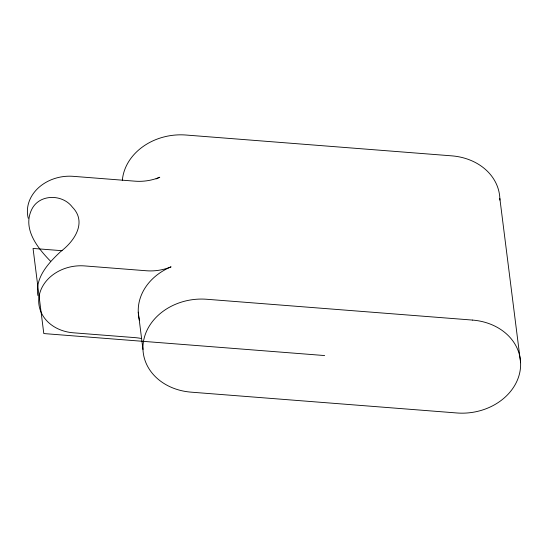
<?xml version="1.0" encoding="UTF-8"?>
<svg xmlns="http://www.w3.org/2000/svg" width="548" height="548" viewBox="0 0 548 548"><rect width="100%" height="100%" fill="white"/><g stroke="black" fill="none" stroke-linecap="round" stroke-linejoin="round"><path stroke-width="0.82" d="M62.075 250.703L33.051 248.429L43.799 333.561L324.649 355.556M50.58 261.252C37.648 248.1 22.372 228.989 31.613 209.679C39.038 193.841 62.383 193.78 72.357 207.11C87.262 222.248 74.418 241.189 60.883 251.381C48.751 262.704 34.825 277.439 37.867 295.488M499.851 198.499L520.6 362.735M138.26 312.175L142.973 349.501M28.256 218.275A40.367 33.469 -7.2 0 1 73.261 176.333L135.061 181.176A44.854 37.182 -7.2 0 0 159.763 177.251A56.067 46.484 -7.2 0 0 156.07 178.929M141.316 338.5A44.854 37.189 -7.2 0 0 135.137 337.637L73.343 332.8A40.367 33.469 -7.2 0 1 39.086 296.235A40.367 33.469 -7.2 0 1 84.584 265.917L146.378 270.76A44.854 37.182 -7.2 0 0 171.079 266.835A56.067 46.484 -7.2 0 0 139.445 320.19M499.886 200.123A56.067 46.484 -7.2 0 0 451.758 155.851L185.93 135.027A56.067 46.484 -7.2 0 0 122.334 180.381M472.506 320.08L206.678 299.263A56.067 46.484 -7.2 0 0 143.487 341.37A56.067 46.484 -7.2 0 0 191.067 392.149L456.902 412.973A56.067 46.484 -7.2 0 0 520.086 370.866A56.067 46.484 -7.2 0 0 472.506 320.08"/></g></svg>
